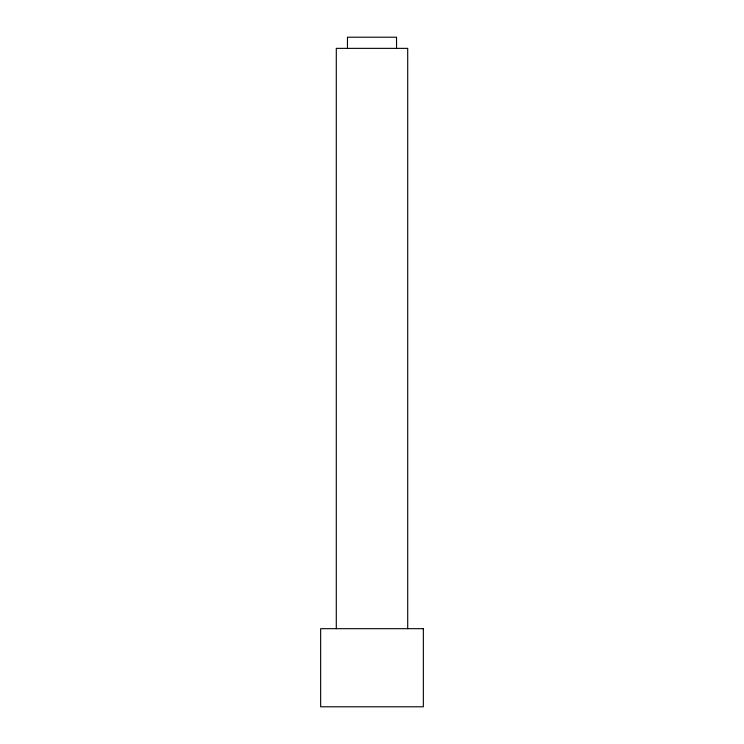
<?xml version="1.0" encoding="UTF-8"?>
<svg xmlns="http://www.w3.org/2000/svg" width="744" height="744" viewBox="0 0 744 744"><rect width="100%" height="100%" fill="white"/><g stroke="black" fill="none" stroke-linecap="round" stroke-linejoin="round"><path stroke-width="1.12" d="M407.703 628.68L407.703 48.36L336.297 48.36L336.297 628.68M396.533 48.36L396.533 37.2L347.467 37.2L347.467 48.36M423.345 628.68L320.655 628.68L320.655 706.8L423.345 706.8L423.345 628.68"/></g></svg>
